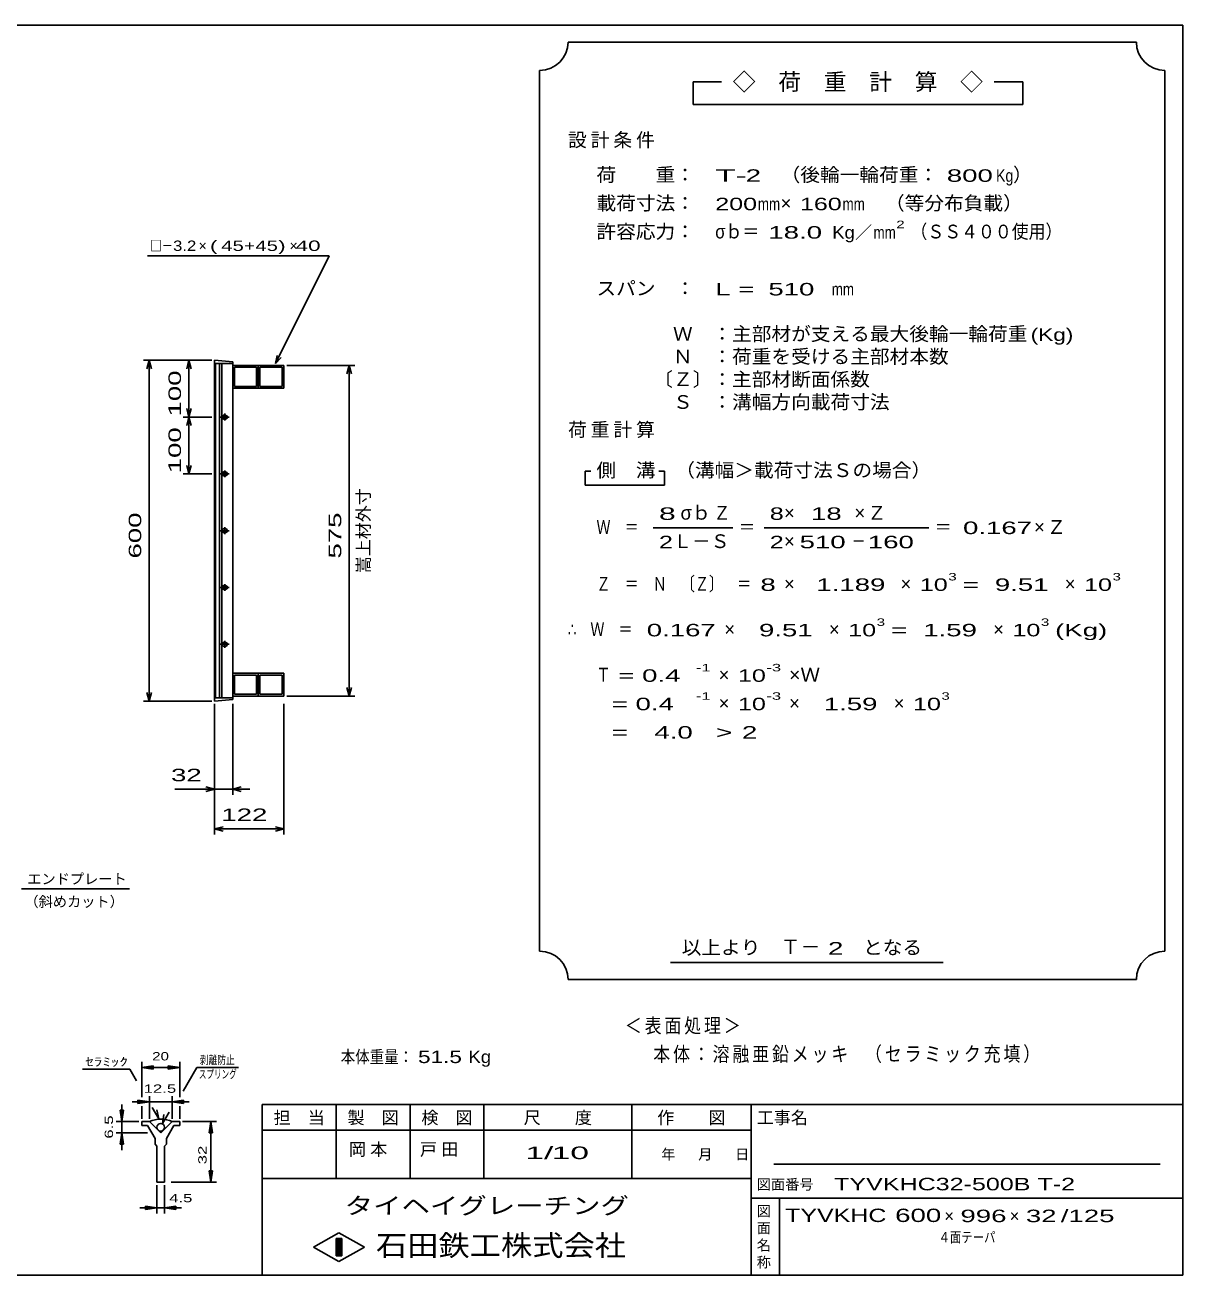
# Model space of a CAD drawing. Units: millimetres, scale not verified. Extents: x -1820 to 1736, y -1282 to 1048.
# Drawn here: x -301 to 1736, y -1152 to 1048 of the extents above; entities that cross this region are included whole.
import ezdxf
from ezdxf.enums import TextEntityAlignment as Align

# ---------------------------------------------------------------- set-up
doc = ezdxf.new("R2010")
doc.units = ezdxf.units.MM
doc.header["$LTSCALE"] = 10
for name, color, linetype, lineweight in [('CADPAC_LAYER_0000', 150, 'Continuous', 25), ('CADPAC_LAYER_0016', 3, 'Continuous', 25), ('CADPAC_LAYER_0022', 2, 'Continuous', 25), ('CADPAC_LAYER_0032', 4, 'Continuous', 25)]:
    doc.layers.add(name, color=color, linetype=linetype, lineweight=lineweight)
doc.styles.add('ベクトル', font='')
doc.styles.get('ベクトル').set_extended_font_data('ベクトル')

msp = doc.modelspace()

# ---------------------------------------------------------------- linework, layer by layer
at = {"layer": 'CADPAC_LAYER_0000'}
for p, q in [((-1724, 1048.5), (1736, 1048.5)), ((1736, 1048.5), (1736, -1151.5)), ((1736, -851.5), (116, -851.5)), ((116, -851.5), (116, -1151.5)), ((246, -851.5), (246, -981.5)), ((376, -981.5), (376, -851.5)), ((506, -851.5), (506, -981.5)), ((766, -981.5), (766, -851.5)), ((976, -851.5), (976, -1151.5)), ((976, -896.5), (116, -896.5)), ((1696, -956.5), (1016, -956.5)), ((116, -981.5), (976, -981.5)), ((976, -1016.5), (1736, -1016.5)), ((1026, -1151.5), (1026, -1016.5)), ((206, -1102.5), (251, -1077.5)), ((251, -1077.5), (296, -1102.5)), ((246, -1087.5), (256, -1087.5)), ((246, -1117.5), (246, -1087.5)), ((246, -1087.5), (248, -1087.5)), ((248, -1087.5), (248, -1117.5)), ((250, -1117.5), (250, -1087.5)), ((250, -1087.5), (252, -1087.5)), ((252, -1087.5), (252, -1117.5)), ((254, -1117.5), (254, -1087.5)), ((254, -1087.5), (256, -1087.5)), ((256, -1087.5), (256, -1117.5)), ((256, -1087.5), (256, -1117.5)), ((251, -1127.5), (206, -1102.5)), ((256, -1117.5), (246, -1117.5)), ((248, -1117.5), (250, -1117.5)), ((296, -1102.5), (251, -1127.5)), ((252, -1117.5), (254, -1117.5)), ((1736, -1151.5), (-1724, -1151.5))]:
    msp.add_line(p, q, dxfattribs=at)
at = {"layer": 'CADPAC_LAYER_0016'}
for p, q in [((64, 455.5), (32, 458.5)), ((32, 458.5), (32, 452.5)), ((32, 452.5), (64, 452.5)), ((32, 452.5), (32, -135.5)), ((64, 452.5), (32, 452.5)), ((34, 452.5), (34, -135.5)), ((41, -135.5), (41, 452.5)), ((45, 452.5), (45, -135.5)), ((64, 452.5), (64, 455.5)), ((64, -135.5), (64, 452.5)), ((64, 449.5), (109, 449.5)), ((64, 409.5), (64, 449.5)), ((67, 446.5), (106, 446.5)), ((67, 412.5), (67, 446.5)), ((106, 446.5), (106, 412.5)), ((109, 449.5), (109, 409.5)), ((109, 449.5), (154, 449.5)), ((109, 409.5), (109, 449.5)), ((112, 446.5), (151, 446.5)), ((112, 412.5), (112, 446.5)), ((151, 446.5), (151, 412.5)), ((154, 449.5), (154, 409.5)), ((109, 409.5), (64, 409.5)), ((106, 412.5), (67, 412.5)), ((154, 409.5), (109, 409.5)), ((151, 412.5), (112, 412.5)), ((42, 358.5), (58, 358.5)), ((52, 361.5), (48, 361.5)), ((48, 355.5), (52, 355.5)), ((50, 364.5), (50, 352.5)), ((50, 264.5), (50, 252.5)), ((42, 258.5), (58, 258.5)), ((52, 261.5), (48, 261.5)), ((48, 255.5), (52, 255.5)), ((42, 158.5), (58, 158.5)), ((52, 161.5), (48, 161.5)), ((48, 155.5), (52, 155.5)), ((50, 164.5), (50, 152.5)), ((42, 58.5), (58, 58.5)), ((52, 61.5), (48, 61.5)), ((48, 55.5), (52, 55.5)), ((50, 64.5), (50, 52.5)), ((42, -41.5), (58, -41.5)), ((52, -38.5), (48, -38.5)), ((50, -35.5), (50, -47.5)), ((48, -44.5), (52, -44.5)), ((109, -92.5), (64, -92.5)), ((64, -92.5), (64, -132.5)), ((106, -95.5), (67, -95.5)), ((67, -95.5), (67, -129.5)), ((106, -129.5), (106, -95.5)), ((109, -132.5), (109, -92.5)), ((154, -92.5), (109, -92.5)), ((109, -92.5), (109, -132.5)), ((151, -95.5), (112, -95.5)), ((112, -95.5), (112, -129.5)), ((151, -129.5), (151, -95.5)), ((154, -132.5), (154, -92.5)), ((67, -129.5), (106, -129.5)), ((112, -129.5), (151, -129.5)), ((32, -135.5), (64, -135.5)), ((32, -141.5), (32, -135.5)), ((32, -135.5), (64, -135.5)), ((64, -138.5), (32, -141.5)), ((64, -132.5), (109, -132.5)), ((64, -135.5), (64, -138.5)), ((109, -132.5), (154, -132.5))]:
    msp.add_line(p, q, dxfattribs=at)
for centre, radius, start, end in [((48, 358.5), 3, 90, 270), ((50, 358.5), 4, 46.6, 133.4), ((50, 358.5), 4, 226.6, 313.4), ((52, 358.5), 3, 270, 90), ((48, 258.5), 3, 90, 270), ((50, 258.5), 4, 46.6, 133.4), ((50, 258.5), 4, 226.6, 313.4), ((52, 258.5), 3, 270, 90), ((48, 158.5), 3, 90, 270), ((50, 158.5), 4, 46.6, 133.4), ((50, 158.5), 4, 226.6, 313.4), ((52, 158.5), 3, 270, 90), ((48, 58.5), 3, 90, 270), ((50, 58.5), 4, 46.6, 133.4), ((50, 58.5), 4, 226.6, 313.4), ((52, 58.5), 3, 270, 90), ((48, -41.5), 3, 90, 270), ((50, -41.5), 4, 46.6, 133.4), ((52, -41.5), 3, 270, 90), ((50, -41.5), 4, 226.6, 313.4)]:
    msp.add_arc(centre, radius, start, end, dxfattribs=at)
at = {"layer": 'CADPAC_LAYER_0022', "color": 4}
for p, q in [((1654, 1018.5), (654, 1018.5)), ((604, 968.5), (604, -581.5)), ((1704, -581.5), (1704, 968.5)), ((924, 948.5), (874, 948.5)), ((874, 948.5), (874, 908.5)), ((1454, 948.5), (1404, 948.5)), ((1454, 908.5), (1454, 948.5)), ((874, 908.5), (1454, 908.5)), ((234, 642.5), (-86, 642.5)), ((139, 452.5), (234, 642.5)), ((139, 452.5), (142, 467.1)), ((139, 452.5), (149, 463.5)), ((27, 458.5), (-93, 458.5)), ((-83, 458.5), (-87, 443.5)), ((-79, 443.5), (-83, 458.5)), ((-83, 458.5), (-83, -141.5)), ((27, 458.5), (-23, 458.5)), ((-13, 458.5), (-17, 443.5)), ((-9, 443.5), (-13, 458.5)), ((-13, 458.5), (-13, 358.5)), ((159, 449.5), (279, 449.5)), ((269, 449.5), (265, 434.5)), ((273, 434.5), (269, 449.5)), ((269, 449.5), (269, -132.5)), ((-23, 358.5), (27, 358.5)), ((-13, 358.5), (-17, 373.5)), ((-13, 358.5), (-17, 343.5)), ((-9, 373.5), (-13, 358.5)), ((-9, 343.5), (-13, 358.5)), ((-13, 358.5), (-13, 258.5)), ((-13, 258.5), (-17, 273.5)), ((-9, 273.5), (-13, 258.5)), ((-23, 258.5), (27, 258.5)), ((694, 263.5), (684, 263.5)), ((684, 263.5), (684, 238.5)), ((824, 263.5), (814, 263.5)), ((824, 238.5), (824, 263.5)), ((684, 238.5), (824, 238.5)), ((804, 163.5), (944, 163.5)), ((999, 163.5), (1289, 163.5)), ((-83, -141.5), (-87, -126.5)), ((-79, -126.5), (-83, -141.5)), ((269, -132.5), (265, -117.5)), ((273, -117.5), (269, -132.5)), ((-93, -141.5), (27, -141.5)), ((32, -146.5), (32, -306.5)), ((32, -376.5), (32, -146.5)), ((64, -306.5), (64, -146.5)), ((154, -376.5), (154, -146.5)), ((279, -132.5), (159, -132.5)), ((32, -296.5), (-38, -296.5)), ((32, -296.5), (17, -292.5)), ((17, -300.5), (32, -296.5)), ((32, -296.5), (64, -296.5)), ((64, -296.5), (79, -292.5)), ((79, -300.5), (64, -296.5)), ((64, -296.5), (94, -296.5)), ((32, -366.5), (47, -362.5)), ((47, -370.5), (32, -366.5)), ((32, -366.5), (154, -366.5)), ((154, -366.5), (139, -362.5)), ((139, -370.5), (154, -366.5)), ((-307.5, -471.9), (-117.5, -471.9)), ((834, -601.5), (1314, -601.5)), ((654, -631.5), (1654, -631.5))]:
    msp.add_line(p, q, dxfattribs=at)
for centre, start, end in [((604, 1018.5), 270, 0), ((1704, 1018.5), 180, 270), ((604, -631.5), 0, 90), ((1704, -631.5), 90, 180)]:
    msp.add_arc(centre, 50, start, end, dxfattribs=at)
at = {"layer": 'CADPAC_LAYER_0032'}
for p, q in [((-200.33, -789.5), (-117, -789.5)), ((-105.33, -809.5), (-117, -789.5)), ((-96, -838.5), (-96, -776.5)), ((-96, -786.5), (-76, -783.5)), ((-76, -789.5), (-96, -786.5)), ((-96, -786.5), (-29.33, -786.5)), ((-76, -789.5), (-76, -783.5)), ((-29.33, -786.5), (-49.33, -783.5)), ((-49.33, -789.5), (-49.33, -783.5)), ((-49.33, -789.5), (-29.33, -786.5)), ((-29.33, -838.5), (-29.33, -776.5)), ((-23.33, -828.17), (1, -786.17)), ((1, -786.17), (74.34, -786.17)), ((-131, -881.5), (-131, -851.5)), ((-82.67, -846.5), (-112.67, -846.5)), ((-82.67, -846.5), (-102.67, -843.5)), ((-102.67, -843.5), (-102.67, -849.5)), ((-102.67, -849.5), (-82.67, -846.5)), ((-96, -876.5), (-96, -854.5)), ((-82.67, -876.5), (-82.67, -836.5)), ((-82.67, -846.5), (-42.67, -846.5)), ((-66, -876.5), (-77.67, -856.5)), ((-42.67, -836.5), (-42.67, -876.5)), ((-42.67, -846.5), (-22.67, -843.5)), ((-22.67, -849.5), (-42.67, -846.5)), ((-42.67, -846.5), (-12.67, -846.5)), ((-29.33, -876.5), (-29.33, -854.5)), ((-22.67, -843.5), (-22.67, -849.5)), ((-131, -881.5), (-134, -861.5)), ((-134, -861.5), (-128, -861.5)), ((-128, -861.5), (-131, -881.5)), ((-66, -876.5), (-69.67, -860.83)), ((-59.33, -884.83), (-48, -864.83)), ((-59.33, -884.83), (-57, -868.83)), ((-141, -881.5), (-101, -881.5)), ((-141, -901.5), (-86, -901.5)), ((-134, -921.5), (-131, -901.5)), ((-131, -901.5), (-131, -881.5)), ((-128, -921.5), (-131, -901.5)), ((-131, -931.5), (-131, -901.5)), ((-96, -881.5), (-96, -888.17)), ((-82.67, -881.5), (-96, -881.5)), ((-96, -888.17), (-86, -888.17)), ((-86, -888.17), (-72.67, -911.5)), ((-62.67, -901.5), (-82.67, -881.5)), ((-42.67, -881.5), (-62.67, -901.5)), ((-52.67, -911.5), (-39.33, -888.17)), ((-29.33, -881.5), (-42.67, -881.5)), ((-39.33, -888.17), (-29.33, -888.17)), ((-29.33, -888.17), (-29.33, -881.5)), ((-24.33, -881.5), (35.67, -881.5)), ((22.67, -901.5), (25.67, -881.5)), ((22.67, -901.5), (28.67, -901.5)), ((28.67, -901.5), (25.67, -881.5)), ((25.67, -988.17), (25.67, -881.5)), ((-134, -921.5), (-128, -921.5)), ((-72.67, -911.5), (-72.67, -921.5)), ((-72.67, -921.5), (-69.33, -924.83)), ((-56, -924.83), (-52.67, -921.5)), ((-52.67, -921.5), (-52.67, -911.5)), ((-69.33, -924.83), (-69.33, -988.17)), ((-56, -988.17), (-56, -924.83)), ((-69.33, -988.17), (-56, -988.17)), ((-44.33, -988.17), (35.67, -988.17)), ((25.67, -988.17), (22.67, -968.17)), ((22.67, -968.17), (28.67, -968.17)), ((28.67, -968.17), (25.67, -988.17)), ((-69.33, -1043.17), (-69.33, -993.17)), ((-56, -1043.17), (-56, -993.17)), ((-99.33, -1033.17), (-69.33, -1033.17)), ((-69.33, -1033.17), (-89.33, -1030.17)), ((-89.33, -1036.17), (-89.33, -1030.17)), ((-89.33, -1036.17), (-69.33, -1033.17)), ((-69.33, -1033.17), (-56, -1033.17)), ((-56, -1033.17), (-36, -1030.17)), ((-36, -1036.17), (-56, -1033.17)), ((-56, -1033.17), (-26, -1033.17)), ((-36, -1036.17), (-36, -1030.17))]:
    msp.add_line(p, q, dxfattribs=at)
msp.add_circle((-62.67, -891.5), 6.67, dxfattribs=at)
msp.add_arc((-63, -927.18), 50, 66, 113, dxfattribs=at)

# ---------------------------------------------------------------- texts
at = {"layer": 'CADPAC_LAYER_0000', "style": 'ベクトル'}
for s, height, p in [('担\u3000当', 21.99, (136, -874.5)), ('製\u3000図', 21.99, (266, -874.5)), ('検\u3000図', 21.99, (396, -874.5)), ('尺\u3000\u3000度', 21.99, (576, -874.5)), ('作\u3000\u3000図', 21.99, (811, -874.5)), ('工事名', 21.99, (986, -874.5)), ('年', 18.33, (818, -939)), ('月', 18.33, (883, -939)), ('日', 18.33, (948, -939)), ('図面番号', 18.33, (986, -992)), ('図', 18.33, (986, -1039)), ('面', 18.33, (986, -1069)), ('名', 18.33, (986, -1099)), ('称', 18.33, (986, -1129))]:
    msp.add_text(s, height=height, dxfattribs=at).set_placement(p, align=Align.MIDDLE_LEFT)
at = {"layer": 'CADPAC_LAYER_0000', "color": 222, "style": 'ベクトル'}
for s, height, width, p in [('タイヘイグレーチング', 29.33, 1.25, (261, -1029.5)), ('石田鉄工株式会社', 36.66, 1.1, (316, -1099.5))]:
    msp.add_text(s, height=height, dxfattribs=dict(at, width=width)).set_placement(p, align=Align.MIDDLE_LEFT)
at = {"layer": 'CADPAC_LAYER_0022', "style": 'ベクトル'}
for s, height, p in [('◇\u3000荷\u3000重\u3000計\u3000算\u3000◇', 29.33, (944, 948.5)), ('）', 24.19, (1437, 785)), ('×', 24.19, (1028, 735)), ('／', 21.99, (1159, 683.5)), ('×', 18.33, (4, 660)), ('×', 18.33, (164, 660)), ('σｂ', 24.19, (852, 190)), ('×', 24.19, (1034, 190)), ('Ｌ－Ｓ', 24.19, (839, 140)), ('×', 24.19, (1034, 140)), ('×', 24.19, (1034, 65)), ('×', 24.19, (1239, 65)), ('×', 24.19, (1528, 65)), ('×', 24.19, (929, -15)), ('×', 24.19, (1113, -15)), ('×', 24.19, (1402, -15)), ('×', 24.19, (919, -95)), ('×', 24.19, (919, -145)), ('×', 24.19, (1043, -145)), ('×', 24.19, (1227, -145)), ('エンドプレート', 18.33, (-297.5, -454.4)), ('（斜めカット）', 18.33, (-302.5, -494.4)), ('Ｔ－', 25.66, (1028, -574)), ('×', 21.99, (1316, -1047.5)), ('×', 21.99, (1431, -1047.5))]:
    msp.add_text(s, height=height, dxfattribs=at).set_placement(p, align=Align.MIDDLE_LEFT)
for s, height, width, p in [('荷\u3000\u3000重：\u3000', 24.19, 1.05, (704, 785)), ('T-', 21.99, 2, (913, 783.5)), (' 2 ', 21.99, 1.65, (953, 783.5)), ('（後輪一輪荷重：', 24.19, 1.05, (1028, 785)), (' 800', 21.99, 1.65, (1307, 783.5)), ('Kg', 21.99, 0.85, (1407, 783.5)), ('載荷寸法：\u3000', 24.19, 1.05, (704, 735)), ('\u3000（等分布負載）', 24.19, 1.05, (1177, 735)), ('200', 21.99, 1.5, (913, 733.5)), ('mm', 21.99, 0.8, (988, 733.5)), ('160', 21.99, 1.5, (1062, 733.5)), ('mm', 21.99, 0.8, (1137, 733.5)), ('2', 13.2, 1.5, (1231.5, 697.5)), ('許容応力：\u3000', 24.19, 1.05, (704, 685)), ('σｂ＝', 24.19, 0.9, (913, 685)), (' 18.0', 21.99, 1.65, (993, 683.5)), ('Kg', 21.99, 1.1, (1119, 683.5)), ('mm', 21.99, 0.8, (1191.5, 683.5)), ('（ＳＳ４００使用）', 24.19, 0.9, (1256.5, 685)), ('□－', 18.33, 0.8, (-81, 660)), ('3.2', 18.33, 1.2, (-41, 660)), ('(', 18.33, 1.6, (24, 660)), ('45', 18.33, 1.45, (44, 660)), ('+', 18.33, 1.35, (84, 660)), ('45', 18.33, 1.45, (104, 660)), (')', 18.33, 1.6, (144, 660)), (' 40 ', 18.33, 1.6, (164, 660)), ('スパン\u3000：\u3000', 24.19, 1.05, (704, 585)), ('L = ', 21.99, 1.65, (913, 583.5)), (' 510 ', 21.99, 1.65, (993, 583.5)), ('mm', 21.99, 0.8, (1118, 583.5)), ('\u3000Ｗ\u3000：主部材が支える最大後輪一輪荷重', 24.19, 1.05, (804, 505)), ('(Kg)', 21.99, 1.35, (1468, 503.5)), ('\u3000Ｎ\u3000：荷重を受ける主部材本数', 24.19, 1.05, (804, 465)), ('〔Ｚ〕：主部材断面係数', 24.19, 1.05, (804, 425)), ('\u3000Ｓ\u3000：溝幅方向載荷寸法', 24.19, 1.05, (804, 385)), ('側\u3000溝', 24.19, 1.05, (704, 265)), ('\u3000（溝幅＞載荷寸法Ｓの場合）', 24.19, 1.05, (808, 265)), ('8', 21.99, 1.8, (814, 188.5)), ('Ｚ', 24.19, 0.9, (910, 190)), ('8', 21.99, 1.5, (1009, 188.5)), (' 18 ', 21.99, 1.65, (1068, 188.5)), ('Ｗ\u3000＝', 24.19, 0.75, (704, 165)), ('＝', 24.19, 0.9, (954, 165)), ('＝', 24.19, 0.9, (1299, 165)), ('0.167', 21.99, 1.65, (1349, 163.5)), ('2', 21.99, 1.5, (814, 138.5)), ('2', 21.99, 1.5, (1009, 138.5)), (' 510 ', 21.99, 1.65, (1048, 138.5)), ('－', 24.19, 0.75, (1153, 140)), (' 160 ', 21.99, 1.65, (1168, 138.5)), ('Ｚ\u3000＝\u3000Ｎ\u3000〔Ｚ〕\u3000＝', 24.19, 0.75, (704, 65)), (' 8 ', 21.99, 1.65, (979, 63.5)), ('  1.189', 21.99, 1.65, (1064, 63.5)), ('10', 21.99, 1.5, (1273, 63.5)), ('3', 13.2, 1.5, (1323, 77.5)), ('=', 21.99, 1.7, (1348, 63.5)), ('  9.51', 21.99, 1.65, (1378, 63.5)), ('10', 21.99, 1.5, (1562, 63.5)), ('3', 13.2, 1.5, (1612, 77.5)), ('3', 13.2, 1.5, (1197, -2.5)), ('3', 13.2, 1.5, (1486, -2.5)), ('∴\u3000Ｗ\u3000＝', 24.19, 0.75, (654, -15)), (' 0.167', 21.99, 1.65, (779, -16.5)), ('  9.51', 21.99, 1.65, (963, -16.5)), ('10', 21.99, 1.5, (1147, -16.5)), ('=', 21.99, 1.7, (1222, -16.5)), ('  1.59', 21.99, 1.65, (1252, -16.5)), ('10', 21.99, 1.5, (1436, -16.5)), ('(Kg)', 21.99, 1.65, (1511, -16.5)), ('Ｔ', 24.19, 0.75, (704, -95)), (' = 0.4', 21.99, 1.65, (729, -96.5)), ('-1', 13.2, 1.65, (879, -82.5)), ('10', 21.99, 1.5, (953, -96.5)), ('-3', 13.2, 1.65, (1003, -82.5)), ('×Ｗ', 24.19, 1.05, (1043, -95)), ('-1', 13.2, 1.65, (879, -132.5)), ('-3', 13.2, 1.65, (1003, -132.5)), ('3', 13.2, 1.5, (1311, -132.5)), ('  = 0.4', 21.99, 1.65, (704, -146.5)), ('10', 21.99, 1.5, (953, -146.5)), ('  1.59', 21.99, 1.65, (1077, -146.5)), ('10', 21.99, 1.5, (1261, -146.5)), ('  =', 21.99, 1.65, (704, -196.5)), ('  4.0', 21.99, 1.65, (779, -196.5)), ('>', 21.99, 1.7, (914, -196.5)), (' 2 ', 21.99, 1.65, (946.5, -196.5)), (' 32 ', 21.99, 1.65, (-58, -271.5)), (' 122 ', 21.99, 1.65, (30.5, -341.5)), ('以上より\u3000', 24.19, 1.05, (854, -575)), (' 2 ', 21.99, 1.65, (1098, -576.5)), ('となる', 24.19, 1.05, (1173, -575)), ('本体重量：', 21.99, 0.85, (254, -767.5)), (' 51.5', 21.99, 1.35, (379, -767.5)), ('Kg', 21.99, 1.1, (479, -767.5)), ('1/', 21.99, 2, (579, -936.5)), (' 10 ', 21.99, 2, (609, -936.5)), ('TYVKHC32-500B T-2', 21.99, 1.5, (1122, -991.5)), ('TYVKHC', 23.46, 1.4, (1036, -1046.5)), (' 600 ', 23.46, 1.55, (1216, -1046.5)), (' 996 ', 21.99, 1.65, (1331, -1047.5)), (' 32 ', 21.99, 1.65, (1446, -1047.5)), ('/', 21.99, 1.65, (1521, -1047.5)), (' 125 ', 21.99, 1.65, (1521, -1047.5)), ('４面テーパ', 18.33, 0.8, (1306, -1085))]:
    msp.add_text(s, height=height, dxfattribs=dict(at, width=width)).set_placement(p, align=Align.MIDDLE_LEFT)
at = {"layer": 'CADPAC_LAYER_0022', "style": 'ベクトル', "width": 1.65}
for s, p in [(' 100 ', (-38, 346)), (' 100 ', (-38, 246)), (' 600 ', (-108, 96)), (' 575', (244, 96))]:
    msp.add_text(s, height=21.99, rotation=90, dxfattribs=at).set_placement(p, align=Align.MIDDLE_LEFT)
at = {"layer": 'CADPAC_LAYER_0022', "style": 'ベクトル'}
msp.add_text('嵩上材外寸', height=21.99, rotation=90, dxfattribs=at).set_placement((294, 83.5), align=Align.MIDDLE_LEFT)
at = {"layer": 'CADPAC_LAYER_0022', "attachment_point": 4, "style": 'ベクトル'}
for s, insert, char_height in [('\\T1.21;設計条件', (654, 845), 24.19), ('\\T1.21;荷重計算', (654, 335), 24.19), ('\\T1.21;×Ｚ', (1158, 190), 24.19), ('\\T1.21;×Ｚ', (1474, 165), 24.19), ('\\T1.17;\\W0.85;＜表面処理＞', (754, -714), 25.66), ('\\T1.17;\\W0.85;本体：溶融亜鉛メッキ', (804, -764), 25.66), ('\\T1.17;\\W0.85;（セラミック充填）', (1176.5, -764), 25.66), ('\\T1.25;岡本\u3000', (268.5, -931.5), 21.99), ('\\T1.25;戸田\u3000', (393.5, -931.5), 21.99)]:
    msp.add_mtext(s, dxfattribs=dict(at, insert=insert, char_height=char_height))
at = {"layer": 'CADPAC_LAYER_0032', "color": 2, "style": 'ベクトル'}
for s, width, p in [('ｾﾗﾐｯｸ', 1.5, (-195.33, -776.5)), ('20', 1.35, (-77.67, -766.5)), ('剥離防止', 0.75, (6, -773.17)), ('スプリング', 0.65, (4.34, -798.17)), ('12.5', 1.5, (-92.67, -823.5)), (' 4.5 ', 1.5, (-56, -1016.17))]:
    msp.add_text(s, height=14.66, dxfattribs=dict(at, width=width)).set_placement(p, align=Align.MIDDLE_LEFT)
at = {"layer": 'CADPAC_LAYER_0032', "color": 2, "style": 'ベクトル', "width": 1.5}
for s, p in [('6.5', (-154, -911.5)), (' 32 ', (10.67, -964.83))]:
    msp.add_text(s, height=14.66, rotation=90, dxfattribs=at).set_placement(p, align=Align.MIDDLE_LEFT)

doc.saveas('drawing.dxf')
